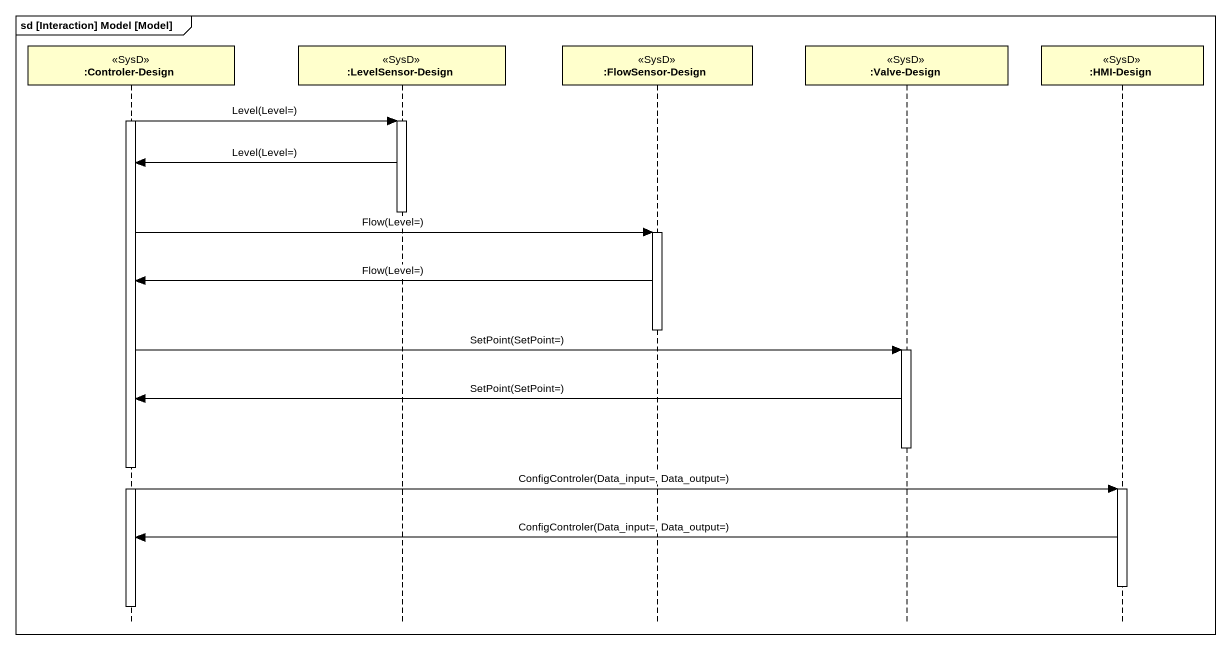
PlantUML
@startuml
mainframe sd [Interaction] Model [Model]
hide footbox
participant ":Controler-Design" as Controler_Design <<SysD>>
participant ":LevelSensor-Design" as LevelSensor_Design <<SysD>>
participant ":FlowSensor-Design" as FlowSensor_Design <<SysD>>
participant ":Valve-Design" as Valve_Design <<SysD>>
participant ":HMI-Design" as HMI_Design <<SysD>>

activate Controler_Design
Controler_Design -> LevelSensor_Design : Level(Level=)
activate LevelSensor_Design
LevelSensor_Design -> Controler_Design : Level(Level=)
deactivate LevelSensor_Design
Controler_Design -> FlowSensor_Design : Flow(Level=)
activate FlowSensor_Design
FlowSensor_Design -> Controler_Design : Flow(Level=)
deactivate FlowSensor_Design
Controler_Design -> Valve_Design : SetPoint(SetPoint=)
activate Valve_Design
Valve_Design -> Controler_Design : SetPoint(SetPoint=)
deactivate Valve_Design
Controler_Design -> HMI_Design : ConfigControler(Data_input=, Data_output=)
activate HMI_Design
HMI_Design -> Controler_Design : ConfigControler(Data_input=, Data_output=)
deactivate HMI_Design
deactivate Controler_Design
@enduml
